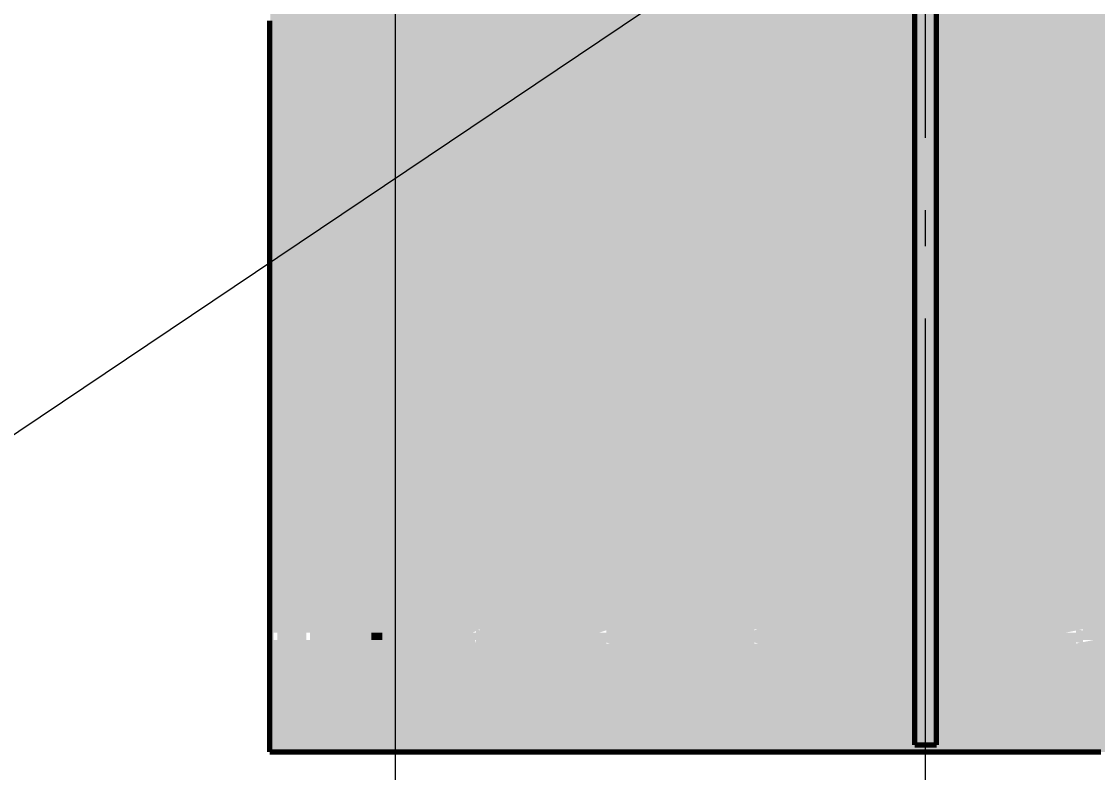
# Model space of a CAD drawing. Header units: millimetres. Extents: x 0 to 2208, y 0 to 420.
# Drawn here: x 1980.32 to 2010.1, y 228.43 to 249.22 of the extents above; entities that cross this region are included whole.
import ezdxf

# ---------------------------------------------------------------- set-up
doc = ezdxf.new("R2010")
doc.units = ezdxf.units.MM
doc.linetypes.add('IRAM-F-TRAZO-PUNTO', pattern=[20, 15, -2, 1, -2])
for name, color, linetype, lineweight in [('01-VISIBLE', 7, 'CONTINUOUS', 70), ('03-EJE', 1, 'IRAM-F-TRAZO-PUNTO', 18), ('04-COTA', 3, 'CONTINUOUS', 18), ('08-FINA', 5, 'CONTINUOUS', 18), ('13-GRAFICA', 30, 'CONTINUOUS', 18)]:
    doc.layers.add(name, color=color, linetype=linetype, lineweight=lineweight)
doc.styles.add('ISO3098', font='isocpeur.ttf')
doc.dimstyles.new('FLAMA-IRAM', dxfattribs={"dimtxt": 3.5, "dimasz": 3.5, "dimexe": 2, "dimexo": 1.5, "dimgap": 1, "dimtad": 1, "dimdec": 1, "dimtxsty": 'ISO3098', "dimblk": 'IRAM_FLECHA', "dimblk1": 'IRAM_FLECHA', "dimblk2": 'IRAM_FLECHA', "dimcen": 2.5, "dimclrd": 256, "dimclre": 256, "dimclrt": 256, "dimazin": 3, "dimtfac": 1, "dimtmove": 0, "dimatfit": 3, "dimlwd": 18, "dimlwe": 18})

# ---------------------------------------------------------------- blocks, each defined once
blk = doc.blocks.new('IRAM_FLECHA')
blk.add_solid([(0, 0), (-1, 0.125), (-1, -0.125)])

msp = doc.modelspace()

# ---------------------------------------------------------------- hatches: boundary and pattern name
at = {"layer": '13-GRAFICA', "true_color": 0xffffff}
h = msp.add_hatch(color=7, dxfattribs=at)
h.dxf.hatch_style = 1
h.paths.add_polyline_path([(1987.203, 255.1), (2000.003, 255.1), (2000.003, 249.2), (1987.203, 249.2)])
at = {"layer": '13-GRAFICA', "true_color": 0xb21820}
h = msp.add_hatch(color=7, dxfattribs=at)
h.dxf.hatch_style = 1
h.paths.add_polyline_path([(2000.003, 255.1), (2000.403, 255.1), (2000.403, 232.3), (2000.403, 232.1), (2000.403, 229), (1996.903, 229), (1996.903, 232.1), (1996.903, 232.3), (1996.903, 249.2), (2000.003, 249.2)])
h = msp.add_hatch(color=7, dxfattribs=at)
h.dxf.hatch_style = 1
h.paths.add_polyline_path([(2000.803, 255.1), (2000.803, 251), (2001.003, 251), (2001.003, 232.3), (2000.703, 232.3), (2000.703, 232.4), (2000.603, 232.4), (2000.603, 232.3), (2000.403, 232.3), (2000.403, 255.1)])
h = msp.add_hatch(color=7, dxfattribs=at)
h.dxf.hatch_style = 1
h.paths.add_polyline_path([(2009.903, 251), (2009.903, 255.1), (2010.003, 255.1), (2010.003, 232.3), (2009.703, 232.3), (2009.703, 232.4), (2009.203, 232.3), (2009.203, 251)])
h = msp.add_hatch(color=7, dxfattribs=at)
h.dxf.hatch_style = 1
h.paths.add_polyline_path([(2010.703, 255.1), (2010.703, 251.6), (2013.103, 251.6), (2013.103, 232.3), (2013.103, 232.1), (2013.103, 229), (2010.003, 229), (2010.003, 232.1), (2010.003, 232.3), (2010.003, 255.1)])
h = msp.add_hatch(color=7, dxfattribs=at)
h.dxf.hatch_style = 1
h.paths.add_polyline_path([(2005.003, 251), (2005.003, 232.3), (2004.703, 232.3), (2004.703, 232.1), (2005.003, 232.1), (2005.003, 229.2), (2005.603, 229.2), (2005.603, 232), (2005.703, 232), (2005.703, 232.1), (2006.003, 232.1), (2006.003, 232.3), (2005.703, 232.3), (2005.703, 232.4), (2005.603, 232.4), (2005.603, 251), (2009.203, 251), (2009.203, 232.3), (2009.203, 232.1), (2009.203, 229), (2001.003, 229), (2001.003, 232.1), (2001.003, 232.3), (2001.003, 251)])
h = msp.add_hatch(color=7, dxfattribs=at)
h.dxf.hatch_style = 1
h.paths.add_polyline_path([(2005.603, 232.4), (2005.703, 232.4), (2005.703, 232.3), (2006.003, 232.3), (2006.003, 232.1), (2005.703, 232.1), (2005.703, 232), (2005.603, 232), (2005.603, 229.2), (2005.003, 229.2), (2005.003, 232.1), (2004.703, 232.1), (2004.703, 232.3), (2005.003, 232.3), (2005.003, 251), (2005.603, 251)])
h = msp.add_hatch(color=7, dxfattribs=at)
h.dxf.hatch_style = 1
h.paths.add_polyline_path([(1987.203, 229), (1987.203, 249.2), (1987.303, 249.2), (1987.303, 232.3), (1987.303, 232.1), (1987.303, 229)])
h = msp.add_hatch(color=7, dxfattribs=at)
h.dxf.hatch_style = 1
h.paths.add_polyline_path([(1987.403, 249.2), (1987.403, 232.3), (1987.303, 232.3), (1987.303, 249.2)])
h = msp.add_hatch(color=7, dxfattribs=at)
h.dxf.hatch_style = 1
h.paths.add_polyline_path([(1987.403, 229), (1987.403, 232.1), (1987.403, 232.3), (1987.403, 249.2), (1988.203, 249.2), (1988.203, 232.3), (1988.203, 232.1), (1988.203, 229)])
h = msp.add_hatch(color=7, dxfattribs=at)
h.dxf.hatch_style = 1
h.paths.add_polyline_path([(1988.303, 249.2), (1988.303, 232.3), (1988.203, 232.3), (1988.203, 249.2)])
h = msp.add_hatch(color=7, dxfattribs=at)
h.dxf.hatch_style = 1
h.paths.add_polyline_path([(1988.303, 229), (1988.303, 232.1), (1988.303, 232.3), (1988.303, 249.2), (1990.003, 249.2), (1990.003, 232.3), (1990.003, 232.1), (1990.003, 229)])
h = msp.add_hatch(color=7, dxfattribs=at)
h.dxf.hatch_style = 1
h.paths.add_polyline_path([(1990.303, 249.2), (1990.303, 232.3), (1990.003, 232.3), (1990.003, 249.2)])
h = msp.add_hatch(color=7, dxfattribs=at)
h.dxf.hatch_style = 1
h.paths.add_polyline_path([(1990.303, 229), (1990.303, 232.1), (1990.303, 232.3), (1990.303, 249.2), (1992.803, 249.2), (1992.803, 232.3), (1992.803, 229)])
h = msp.add_hatch(color=7, dxfattribs=at)
h.dxf.hatch_style = 1
h.paths.add_polyline_path([(1993.203, 249.2), (1993.203, 232.3), (1993.003, 232.3), (1993.003, 232.4), (1992.803, 232.3), (1992.803, 249.2)])
h = msp.add_hatch(color=7, dxfattribs=at)
h.dxf.hatch_style = 1
h.paths.add_polyline_path([(1993.203, 229), (1993.203, 232.1), (1993.203, 232.3), (1993.203, 249.2), (1996.303, 249.2), (1996.303, 232.3), (1996.303, 232.1), (1996.303, 229)])
h = msp.add_hatch(color=7, dxfattribs=at)
h.dxf.hatch_style = 1
h.paths.add_polyline_path([(1996.903, 249.2), (1996.903, 232.3), (1996.603, 232.3), (1996.603, 232.4), (1996.303, 232.3), (1996.303, 249.2)])
h = msp.add_hatch(color=7, dxfattribs=at)
h.dxf.hatch_style = 1
h.paths.add_polyline_path([(1990.303, 232.1), (1990.003, 232.1), (1990.003, 232.3), (1990.303, 232.3)])
h = msp.add_hatch(color=7, dxfattribs=at)
h.dxf.hatch_style = 1
h.paths.add_polyline_path([(1992.903, 232), (1992.903, 232.1), (1992.803, 232.1), (1992.803, 232.3), (1992.903, 232.3), (1992.903, 232.4), (1993.203, 232.3), (1993.203, 232.1)])
h = msp.add_hatch(color=7, dxfattribs=at)
h.dxf.hatch_style = 1
h.paths.add_polyline_path([(1992.803, 229), (1992.803, 232.3), (1992.903, 232), (1993.203, 232.1), (1993.203, 229)])
h = msp.add_hatch(color=7, dxfattribs=at)
h.dxf.hatch_style = 1
h.paths.add_polyline_path([(1996.903, 232.3), (1996.903, 232.1), (1996.603, 232.1), (1996.603, 232), (1996.303, 232.1), (1996.303, 232.3), (1996.503, 232.3), (1996.503, 232.4), (1996.603, 232.4), (1996.603, 232.3)])
h = msp.add_hatch(color=7, dxfattribs=at)
h.dxf.hatch_style = 1
h.paths.add_polyline_path([(2001.003, 232.1), (2000.703, 232.1), (2000.703, 232), (2000.403, 232.1), (2000.403, 232.3), (2000.703, 232.4), (2000.703, 232.3), (2001.003, 232.3)])
h = msp.add_hatch(color=7, dxfattribs=at)
h.dxf.hatch_style = 1
h.paths.add_polyline_path([(2010.003, 232.1), (2009.703, 232.1), (2009.703, 232), (2009.203, 232.1), (2009.203, 232.3), (2009.503, 232.3), (2009.503, 232.4), (2010.003, 232.3)])
h = msp.add_hatch(color=7, dxfattribs=at)
h.dxf.hatch_style = 1
h.paths.add_polyline_path([(1987.303, 229), (1987.303, 232.1), (1987.403, 232.1), (1987.403, 229)])
h = msp.add_hatch(color=7, dxfattribs=at)
h.dxf.hatch_style = 1
h.paths.add_polyline_path([(1988.203, 229), (1988.203, 232.1), (1988.303, 232.1), (1988.303, 229)])
h = msp.add_hatch(color=7, dxfattribs=at)
h.dxf.hatch_style = 1
h.paths.add_polyline_path([(1990.003, 229), (1990.003, 232.1), (1990.303, 232.1), (1990.303, 229)])
h = msp.add_hatch(color=7, dxfattribs=at)
h.dxf.hatch_style = 1
h.paths.add_polyline_path([(1996.303, 229), (1996.303, 232.1), (1996.503, 232.1), (1996.503, 232), (1996.603, 232), (1996.603, 232.1), (1996.903, 232.1), (1996.903, 229)])
h = msp.add_hatch(color=7, dxfattribs=at)
h.dxf.hatch_style = 1
h.paths.add_polyline_path([(2000.403, 229), (2000.403, 232.1), (2000.603, 232.1), (2000.603, 232), (2000.703, 232), (2000.703, 232.1), (2001.003, 232.1), (2001.003, 229)])
h = msp.add_hatch(color=7, dxfattribs=at)
h.dxf.hatch_style = 1
h.paths.add_polyline_path([(2009.203, 229), (2009.203, 232.1), (2009.503, 232.1), (2009.503, 232), (2010.003, 232.1), (2010.003, 229)])

# ---------------------------------------------------------------- linework, layer by layer
at = {"layer": '01-VISIBLE'}
for p, q in [((2005.043, 229.2), (2005.043, 255.135)), ((2005.643, 229.2), (2005.643, 255.135)), ((1987.193, 229), (1987.193, 249.241)), ((2005.043, 229.2), (2005.643, 229.2))]:
    msp.add_line(p, q, dxfattribs=at)
msp.add_lwpolyline([(1987.193, 229), (1987.293, 229), (1987.393, 229), (1987.493, 229), (1987.593, 229), (1987.693, 229), (1987.793, 229), (1987.893, 229), (1987.993, 229), (1988.093, 229), (1988.193, 229), (1988.293, 229), (1988.393, 229), (1988.493, 229), (1988.593, 229), (1988.693, 229), (1988.793, 229), (1988.893, 229), (1988.993, 229), (1989.093, 229), (1989.193, 229), (1989.293, 229), (1989.393, 229), (1989.493, 229), (1989.593, 229), (1989.693, 229), (1989.793, 229), (1989.893, 229), (1989.993, 229), (1990.093, 229), (1990.193, 229), (1990.293, 229), (1990.393, 229), (1990.493, 229), (1990.593, 229), (1990.693, 229), (1990.793, 229), (1990.893, 229), (1990.993, 229), (1991.093, 229), (1991.193, 229), (1991.293, 229), (1991.393, 229), (1991.493, 229), (1991.593, 229), (1991.693, 229), (1991.793, 229), (1991.893, 229), (1991.993, 229), (1992.093, 229), (1992.193, 229), (1992.293, 229), (1992.393, 229), (1992.493, 229), (1992.593, 229), (1992.693, 229), (1992.793, 229), (1992.893, 229), (1992.993, 229), (1993.093, 229), (1993.193, 229), (1993.293, 229), (1993.393, 229), (1993.493, 229), (1993.593, 229), (1993.693, 229), (1993.793, 229), (1993.893, 229), (1993.993, 229), (1994.093, 229), (1994.193, 229), (1994.293, 229), (1994.393, 229), (1994.493, 229), (1994.593, 229), (1994.693, 229), (1994.793, 229), (1994.893, 229), (1994.993, 229), (1995.093, 229), (1995.193, 229), (1995.293, 229), (1995.393, 229), (1995.493, 229), (1995.593, 229), (1995.693, 229), (1995.793, 229), (1995.893, 229), (1995.993, 229), (1996.093, 229), (1996.193, 229), (1996.293, 229), (1996.393, 229), (1996.493, 229), (1996.593, 229), (1996.693, 229), (1996.793, 229), (1996.893, 229), (1996.993, 229), (1997.093, 229), (1997.193, 229), (1997.293, 229), (1997.393, 229), (1997.493, 229), (1997.593, 229), (1997.693, 229), (1997.793, 229), (1997.893, 229), (1997.993, 229), (1998.093, 229), (1998.193, 229), (1998.293, 229), (1998.393, 229), (1998.493, 229), (1998.593, 229), (1998.693, 229), (1998.793, 229), (1998.893, 229), (1998.993, 229), (1999.093, 229), (1999.193, 229), (1999.293, 229), (1999.393, 229), (1999.493, 229), (1999.593, 229), (1999.693, 229), (1999.793, 229), (1999.893, 229), (1999.993, 229), (2000.093, 229), (2000.193, 229), (2000.293, 229), (2000.393, 229), (2000.493, 229), (2000.593, 229), (2000.693, 229), (2000.793, 229), (2000.893, 229), (2000.993, 229), (2001.093, 229), (2001.193, 229), (2001.293, 229), (2001.393, 229), (2001.493, 229), (2001.593, 229), (2001.693, 229), (2001.793, 229), (2001.893, 229), (2001.993, 229), (2002.093, 229), (2002.193, 229), (2002.293, 229), (2002.393, 229), (2002.493, 229), (2002.593, 229), (2002.693, 229), (2002.793, 229), (2002.893, 229), (2002.993, 229), (2003.093, 229), (2003.193, 229), (2003.293, 229), (2003.393, 229), (2003.493, 229), (2003.593, 229), (2003.693, 229), (2003.793, 229), (2003.893, 229), (2003.993, 229), (2004.093, 229), (2004.193, 229), (2004.293, 229), (2004.393, 229), (2004.493, 229), (2004.593, 229), (2004.693, 229), (2004.793, 229), (2004.893, 229), (2004.993, 229), (2005.093, 229), (2005.193, 229), (2005.293, 229), (2005.393, 229), (2005.493, 229), (2005.593, 229), (2005.693, 229), (2005.793, 229), (2005.893, 229), (2005.993, 229), (2006.093, 229), (2006.193, 229), (2006.293, 229), (2006.393, 229), (2006.493, 229), (2006.593, 229), (2006.693, 229), (2006.793, 229), (2006.893, 229), (2006.993, 229), (2007.093, 229), (2007.193, 229), (2007.293, 229), (2007.393, 229), (2007.493, 229), (2007.593, 229), (2007.693, 229), (2007.793, 229), (2007.893, 229), (2007.993, 229), (2008.093, 229), (2008.193, 229), (2008.293, 229), (2008.393, 229), (2008.493, 229), (2008.593, 229), (2008.693, 229), (2008.793, 229), (2008.893, 229), (2008.993, 229), (2009.093, 229), (2009.193, 229), (2009.293, 229), (2009.393, 229), (2009.493, 229), (2009.593, 229), (2009.693, 229), (2009.793, 229), (2009.893, 229), (2009.993, 229), (2010.093, 229), (2010.193, 229)], dxfattribs=at)
at = {"layer": '03-EJE'}
msp.add_line((2005.343, 226), (2005.343, 308.571), dxfattribs=at)
at = {"layer": '08-FINA'}
msp.add_line((2005.343, 254.741), (1973.193, 233.131), dxfattribs=at)

# ---------------------------------------------------------------- dimensions: what is measured, and where the dimension line sits
at = {"layer": '04-COTA'}
msp.add_linear_dim(base=(1990.659, 221), p1=(1990.659, 260.841), p2=(2020.027, 260.841), dimstyle='FLAMA-IRAM', override={"dimlfac": 5}, dxfattribs=at).render()

doc.saveas('drawing.dxf')
